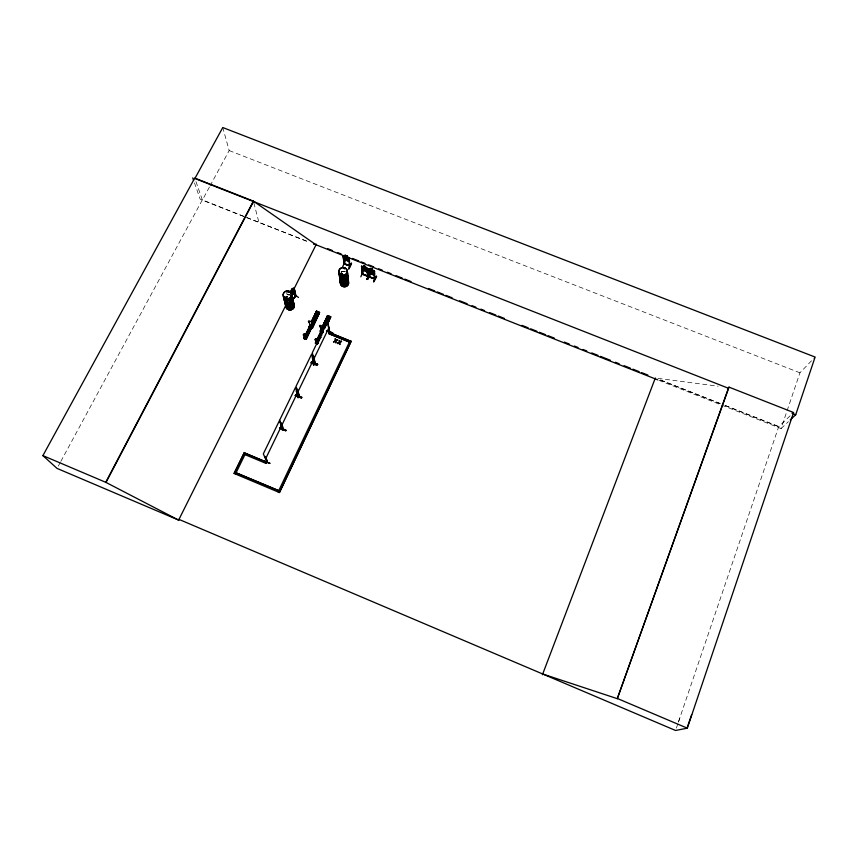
<?xml version="1.0" encoding="UTF-8"?>
<svg xmlns="http://www.w3.org/2000/svg" width="858" height="858" viewBox="0 0 858 858"><rect width="100%" height="100%" fill="white"/><g stroke="black" fill="none" stroke-linecap="round" stroke-linejoin="round"><path stroke-width="0.64" stroke-dasharray="4.29 3.22" d="M678.56 721.61L778.689 426.726L792.663 413.395M658.933 380.341L781.059 428.56L786.636 412.087M787.065 410.821L799.946 372.801L815.1 357.057M676.372 728.088L678.024 723.326M678.442 722.136L680.501 716.194M58.323 466.055L60.232 462.516M60.864 461.347L202.327 199.893L245.409 217.053L200.236 199.313L194.487 182.936M209.406 187.098L202.391 200.064L194.895 178.496M210.038 185.918L229.172 150.568L222.769 127.531M781.059 428.56L788.395 421.643M342.042 271.654L341.066 272.147A4.193 3.829 -4 0 1 345.259 271.643M287.902 294.637L290.111 294.927A4.311 3.947 -9.1 0 0 286.808 294.895M657.936 378.357L718.189 386.218M344.23 271.418L345.302 271.696M229.172 150.568L799.946 372.801M246.761 217.589L308.612 241.87M720.162 403.474L659.062 379.483L720.119 403.603M725.149 405.437L778.764 426.49M725.107 405.566L778.689 426.726M246.643 217.535L308.773 242.074M253.829 202.831L258.934 222.394M341.076 272.265A4.258 3.893 -4 0 1 345.313 271.814M286.808 294.83A4.247 3.882 -9.1 0 1 290.047 294.873M287.966 294.927A4.247 3.882 -9.1 0 1 289.071 294.938M286.4 293.157A4.258 3.893 -9.1 0 1 287.484 292.91M286.347 292.986A4.333 3.958 -9.1 0 1 287.451 292.728"/><path stroke-width="1.29" d="M314.393 317.771L314.393 318.372M314.35 318.018L314.779 318.747M341.645 274.496L341.345 274.002A4.183 3.818 -4.1 0 1 342.299 273.573L342.342 273.799M341.988 273.681L342.224 273.681A4.193 3.829 -4.1 0 0 341.345 274.174L342.224 273.906M342.417 274.056L342.192 274.635M344.197 268.672L344.208 268.415M344.176 268.5L344.755 268.811L344.605 268.211M319.959 337.537L319.219 336.979M319.208 336.937L319.305 337.784M307.443 332.85L308.226 332.314M286.604 297.265L286.197 297.983M288.578 292.01L289.092 291.806L288.663 292.192M285.575 297.469L285.51 297.994A4.247 3.882 -9.2 0 1 287.291 296.836M263.685 460.864L270.077 463.427L263.556 461.164M303.292 334.92L304.225 333.966M301.909 397.265L295.613 394.626L301.748 397.576M310.403 326.651L310.671 326.104M310.843 326.748L310.725 325.986L310.864 326.78M311.143 326.008L310.961 326.576M311.518 361.872L317.707 364.403L311.4 362.14M315.294 339.403L315.647 338.642L316.816 339.232M317.707 340.862L317.524 340.315M322.361 330.362L321.954 331.22M291.216 295.624L294.551 291.892L294.294 288.031L292.75 289.393L293.586 288.942L293.425 292.138L291.216 293.704M294.562 291.935L294.294 288.031M292.91 289.747L291.548 291.237M293.801 288.32L290.465 292.063M294.38 288.084L293.715 288.277M329.461 331.767L328.925 333.794L349.431 342.052L328.893 333.59L329.461 332.378L351.169 341.409L279.451 492.546L234.095 473.444L244.24 452.745L266.634 462.205L266.055 463.406L244.959 454.622M329.225 332.518L329.676 331.853M313.792 364.124L313.62 364.972L313.792 364.2M314.843 362.398L314.875 363.041M314.532 362.902L312.344 352.67L327.638 321.085L329.418 332.732L351.169 341.409M313.449 356.091C317.599 372.029 312.838 356.574 313.663 356.177M298.605 395.592L296.053 386.282L311.658 354.075L313.878 364.714M298.348 396.879L298.155 397.662L298.337 396.922M298.659 395.806C300.128 396.128 297.007 392.932 297.297 390.058L297.329 389.425L297.297 390.058M298.863 395.152L298.874 395.828M267.042 461.207L267.01 462.172L263.32 453.882L279.536 420.399L282.314 429.89L280.716 423.809L280.673 424.453C280.845 430.094 284.266 430.19 282.582 428.818M282.754 429.247C284.052 426.34 277.67 417.396 282.915 429.257M267.106 462.054L267.224 461.357M295.409 296.085L295.667 295.506M329.665 331.939L329.225 332.593L328.346 325.3L329.719 332.089M298.391 396.868L296.546 391.066L298.241 397.565M325.439 322.211L325.665 323.091M315.808 318.136L314.961 318.726M282.968 429.139L282.25 429.686M267.321 461.572C267.514 459.32 263.846 456.392 265.154 456.531M341.377 273.895L342.074 273.605M308.301 332.968L308.108 332.207M657.689 379.847L313.545 243.811L316.034 244.787L253.389 201.126L194.745 178.078L42.9 455.619L105.738 482.293L178.625 520.098L178.979 519.39L675.546 730.469L687.322 728.174L793.596 412.516L729.032 387.14L728.667 387.58L617.288 698.669L542.706 674.002M790.229 419.905L795.731 414.714L815.1 357.057L222.769 127.531L194.895 178.496L728.421 388.256M287.827 303.271L286.969 303.26M288.535 291.881L289.285 291.892M686.968 728.249L691.666 714.617M617.288 698.669L729.032 387.14M280.512 428.657L285.768 430.791M542.417 674.753L655.319 378.013M376.372 276.276L373.713 281.853L376.662 276.405M376.405 276.287L373.713 281.714M324.442 328.614L330.094 316.591L327.113 324.034L330.684 316.752L327.402 315.658L322.372 327.874L328.475 316.076L322.833 328.046M327.466 322.758L330.319 316.784M327.359 324.077L330.695 316.827L327.563 324.206M368.039 276.276L362.355 273.734M367.288 279.354L369.884 273.756L367.256 279.322M372.361 269.165L370.356 268.318L370.463 269.369L369.466 269.283L369.594 271.021L372.533 272.887L373.487 272.544L372.318 269.112M367.621 279.483C373.037 266.012 368.876 280.62 366.977 279.086M372.415 270.098L372.383 269.101M368.994 276.308L369.508 277.037C366.173 275.965 377.734 280.244 374.292 278.893M368.983 269.562L368.511 269.155L369.412 276.769M373.734 270.613L368.393 268.865L369.004 276.877L368.693 271.643M373.906 271.482L374.549 271.503L373.906 271.482L374.281 278.625M373.981 274.346L369.283 272.447M374.614 273.702L373.927 274.303M323.305 330.984L323.198 327.777A2.274 0.719 25.4 0 0 322.983 326.576A2.274 0.719 25.4 0 0 320.045 325.429A2.274 0.719 25.4 0 0 320.27 326.641L321.246 330.18L323.359 330.856M323.38 332.4L320.291 331.199L320.956 329.172L320.517 331.199L323.123 332.218M321.192 328.818L320.506 331.392M322.404 326.469L327.606 315.562L330.695 316.849M322.168 327.788L327.81 315.819M321.246 330.18L320.27 326.641M321.418 331.392L321.278 330.652L322.297 331.896L321.278 330.652M322.619 327.917L328.217 315.883M321.9 331.263L321.943 330.662M322.222 331.027L321.214 330.791M324.324 328.614L330.137 316.656M362.151 274.206L362.891 274.045M366.87 267.943L361.54 266.195L362.301 274.002L368.2 276.265M367.052 268.822L367.696 268.844L367.052 268.822L367.642 276.383L368.221 276.533L367.632 268.49L366.87 267.9M367.61 268.554L368.157 276.555L362.248 274.281L361.561 266.141M367.16 271.707L362.441 269.873L361.776 268.64L362.473 269.809M367.782 271.053L367.117 271.654M368.565 271.353L369.305 272.501M367.331 271.117L367.642 276.383M311.132 326.566C312.344 328.528 308.88 324.85 311.068 326.705M311.561 327.745L319.069 312.173L311.894 327.874M312.162 327.981L319.466 312.43M282.303 429.729L282.572 429.011M282.69 429.107L282.947 428.55M299.12 395.302L298.981 395.935M361.668 266.495L362.666 274.442M362.13 266.913L362.816 274.431M285.757 430.834L286.057 430.19L279.729 427.649M301.587 397.897L295.195 395.699M363.599 266.709L363.481 265.648L365.508 266.43L366.656 269.884L365.701 270.238L362.762 268.372L362.612 266.623L363.599 266.709L363.556 265.701M310.907 362.988L317.299 365.272L311.068 362.805M326.533 330.834L332.84 332.947L326.673 330.523M363.191 271.16L360.821 276.812M351.136 341.205L279.451 492.546M309.062 322.276L309.127 322.158A2.274 0.719 25.6 0 1 308.869 320.935A2.274 0.719 25.6 0 1 311.797 322.082A2.274 0.719 25.6 0 1 312.044 323.294L312.28 326.405L310.178 325.718L312.226 326.523L311.99 323.412M309.202 326.791L310.135 324.378M311.776 323.605L317.46 311.658L316.377 311.239L311.293 321.997L316.581 311.143L319.669 312.419L312.569 328.131M311.529 322.04L316.581 311.143M311.744 322.168L316.859 311.422L311.947 322.254M312.13 322.276L317.192 311.465M311.711 323.573L317.449 311.658M310.928 326.555L310.381 326.544L310.971 326.383M311.239 325.836L310.864 326.501M281.016 423.723L281.285 423.166M296.761 391.151L296.278 391.613M313.62 364.972L312.516 358.033L314.167 364.425M313.921 364.94L312.73 358.118M349.442 260.65L348.798 261.272L344.155 259.491L343.457 258.258L344.23 259.416L348.831 261.207M349.614 265.497L350.161 266.034L344.026 263.685L343.221 255.738M349.549 265.798L350.064 266.227L344.079 263.91L343.125 255.77L345.195 256.199M350.085 265.991L344.112 263.395L344.723 263.921M351.415 263.213L348.788 268.908L351.512 263.385M348.788 268.908L351.48 263.363M364.178 268.876L364.092 268.157L364.328 270.334C385.821 279.794 364.307 272.308 364.21 269.691L362.205 268.897L370.302 272.061L368.597 270.098L362.13 267.964M343.736 256.488L343.275 256.07L344.755 263.674M345.023 255.191L347.04 255.974L345.023 255.191L345.173 256.263L344.197 256.188L344.401 257.968L347.361 259.835L348.284 259.47L347.04 255.974M345.334 260.864L342.739 266.559M347.147 256.928L349.163 258.108L349.914 266.237M349.099 258.097L348.455 257.432M348.734 258.194L349.496 266.077L349.592 265.519M364.768 268.211L370.184 270.249L364.06 268.211M343.726 255.673L348.423 257.497M266.57 462.044L266.055 463.406M322.619 333.548L320.56 332.668L317.106 339.693L320.431 332.722L321.117 333.011L316.087 343.425L315.39 343.146M315.379 343.136L320.56 332.668M315.83 343.329L321.149 333.011M315.519 343.136L320.56 332.743M316.312 343.093L316.72 342.428L316.613 343.168M315.251 339.907L316.162 342.417L317.567 342.889L317.278 340.111M316.806 343.05L316.13 342.889L316.859 343.618M317.085 343.822L322.222 333.376M320.57 336.894L317.299 343.908L320.72 336.979M317.578 343.961L318.093 342.9M265.519 458.987L281.467 425.976M281.542 425.804L297.19 393.404M297.715 392.321L313.063 360.542M313.738 359.148L328.796 327.981M315.444 338.835L316.076 338.835M315.562 339.436L315.047 339.789M315.465 342.846L316.141 341.849L315.626 342.91M303.775 338.46L308.848 328.056L311.036 328.882L306.134 339.403L303.764 338.449L308.977 328.003L309.534 328.346L304.483 338.738L303.775 338.46L308.987 328.056M309.566 328.346L304.215 338.642L309.416 328.26M304.987 338.47L305.244 337.88M304.955 338.374L304.901 337.977M304.611 338.674L305.18 338.352L304.504 338.191M305.287 338.835L305.18 338.352M305.416 339.114L310.639 328.711L305.427 339.114L306.134 339.403M305.469 339.135L310.639 328.711M310.896 328.871L305.791 339.146M306.091 339.382L311.036 328.882M244.24 452.745L234.095 473.444M303.732 334.116L304.397 334.03M305.791 335.682L305.105 334.502M303.914 338.438C303.871 335.178 309.159 340.261 304.365 337.097M178.625 520.098L286.111 304.74M293.886 289.157L316.334 244.187M179.065 519.433L178.711 520.13L57.046 468.404L42.9 455.619M105.738 482.293L253.389 201.126M105.963 482.518L253.496 201.533M295.356 295.913L296.021 295.817L294.176 288.492L295.688 296.289M295.956 295.935L292.246 300.118M295.978 295.613L292.063 299.989M290.83 292.031L291.366 290.916M298.863 395.388L297.329 389.425M298.08 397.007L295.527 387.387L279.622 420.227L282.936 429.182M319.959 337.494L319.294 337.741M342.889 280.223L342.278 280.255M341.441 273.799L341.194 274.378M285.457 297.383L286.304 297.243M285.682 297.276L285.435 297.855A4.226 3.872 -9.2 0 1 287.269 296.729M286.411 297.683L285.575 297.587M267.02 461.507L264.929 456.435M282.883 428.603L281.059 423.08M298.123 396.761L297.898 397.576M346.128 257.722L347.876 257.518L346.718 258.119L348.176 259.749L346.342 258.161L344.701 258.408L345.892 257.786L344.508 256.21L346.257 257.722M293.404 293.779L298.509 297.469M292.02 299.807L295.324 296.042M292.203 299.935L295.635 296.031M293.962 289.071L294.176 288.492M291.42 290.894L290.444 292.052M291.935 292.91L293.264 291.42M291.291 295.678L294.637 291.913M291.27 290.025C295.141 286.1 288.631 290.229 292.321 294.53M369.895 271.375L371.117 270.86C366.527 267.986 375.472 271.257 371.943 271.192L373.369 272.78L371.557 271.235L370.559 271.686M314.5 317.685L315.551 317.567M308.29 332.925L307.69 333.065M342.278 274.474L341.312 274.463M298.155 396.696L298.112 397.383M369.584 276.812L375 278.947L369.069 276.619M335.714 340.411L337.076 339.532C338.481 340.411 333.29 341.731 337.548 339.714M341.066 341.141L339.725 342.16L341.087 341.269M337.516 343.35L339.382 342.642L338.009 343.672C336.615 342.771 341.838 341.441 337.537 343.49M334.009 342.063L333.515 341.741L335.403 341.162M333.548 341.87L335.306 340.765L335.017 338.696M340.1 344.519L339.8 342.417L341.538 341.323M341.559 341.463L339.8 342.417M315.358 318.747L315.379 317.406M325.686 321.997L326.244 321.857M285.65 298.037L286.4 298.048M341.42 273.67L342.138 273.938M342.9 280.469L342.16 280.469M344.026 263.878L344.691 264.146M322.029 330.191L321.782 330.716M326.394 323.112L325.815 323.112M287.677 303.861L287.055 303.711M321.9 331.177L321.771 330.834M309.009 326.759L312.044 327.767M320.066 331.22L327.885 315.841M326.008 323.155L326.726 322.05M295.549 296.353L294.594 292.557M344.551 264.125L344.23 263.406M374.914 279.182L374.496 271.149L373.734 270.57M370.163 273.863L369.626 273.648L370.248 273.916M370.334 273.048C373.595 275.418 372.747 270.023 370.184 270.249M326.877 317.224L329.944 318.329M327.316 324.024L324.238 322.822M312.966 325.922L311.004 325.557M311.282 327.295L310.274 327.07L310.188 326.19M791.998 413.245L795.731 414.714M327.541 248.616L332.529 250.59M337.516 252.552L341.259 254.032M352.477 258.462L358.708 260.918M361.197 261.904L364.94 263.374M368.672 264.854L373.659 266.827M378.646 268.79L382.378 270.27M387.366 272.233L391.109 273.713M396.096 275.675L402.327 278.142M404.815 279.118L411.046 281.585M428.496 288.47L434.727 290.926M437.215 291.913L443.447 294.38M445.946 295.356L452.177 297.823M459.652 300.772L467.127 303.721M472.114 305.695L475.858 307.164M480.834 309.137L484.577 310.607M489.564 312.58L495.795 315.036M498.284 316.023L504.515 318.479M521.964 325.375L528.196 327.831M530.694 328.818L536.926 331.274M539.414 332.261L545.645 334.717M548.133 335.703L554.365 338.159M564.339 342.095L569.326 344.069M574.313 346.031L578.045 347.511M583.032 349.485L586.775 350.954M591.763 352.928L597.994 355.384M600.482 356.37L610.456 360.306M615.433 362.269L619.176 363.749M624.163 365.712L630.394 368.179M632.882 369.165L639.113 371.621M641.612 372.608L647.844 375.064M368.629 270.56L364.875 269.08L364.94 269.948L368.693 271.428L368.49 268.833M362.537 268.307L363.256 269.133M326.512 330.695L332.69 333.269M311.508 361.744L317.75 364.328M295.152 395.581L301.437 398.058M339.007 340.304L339.307 342.374M308.129 329.815L310.178 330.63M319.723 334.481L321.771 335.306M336.1 342.91L335.8 340.808M316.184 342.074L317.921 342.782M315.669 343.136L317.406 343.844M279.622 427.874L285.939 430.437L280.609 428.389M244.316 452.906L266.634 462.205M617.545 698.562L687.322 728.174M304.354 334.105L304.987 334.491M310.017 327.155L309.137 326.297L309.448 326.748L309.985 325.161M310.51 328.721L311.186 329M317.245 340.186L316.859 339.307M303.335 334.845L304.547 337.72L305.952 338.191L305.995 335.789M299.131 395.259L297.554 389.511M235.414 474.109L245.538 453.421M278.153 491.881L349.967 340.926M192.728 177.906L193.608 180.416M309.127 322.158L310.178 325.718M291.538 289.907L292.396 288.953M292.589 288.406L293.661 293.007M306.649 332.85L308.676 333.623M318.243 337.526L320.281 338.299M314.607 315.422L317.664 316.527M315.358 313.846L318.404 314.95M326.383 318.275L329.44 319.38M339.5 340.508L339.725 342.16M339.382 342.642L339.607 344.315M335.51 338.899L335.735 340.551M335.381 341.034L335.607 342.707M369.069 269.369L369.562 277.059M347.029 273.058A4.258 3.893 -4 0 1 344.562 279.172A4.258 3.893 -4 0 1 339.371 274.817M341.334 274.088A4.193 3.84 -4.1 0 1 342.299 273.605M347.276 272.05A4.226 3.861 -4 0 1 340.444 274.528A4.226 3.861 -4 0 1 341.591 267.911A4.226 3.861 -4 0 1 347.276 272.05A4.226 3.85 -4 0 1 343.221 277.284A4.226 3.85 -4 0 1 339.489 271.9M341.355 274.174A4.183 3.818 -4.1 0 1 342.31 273.691M347.308 271.761A4.279 3.904 -4 0 1 343.189 277.113A4.279 3.904 -4 0 1 339.403 271.654A4.226 3.85 -4 0 0 343.179 276.93A4.226 3.85 -4 0 0 347.243 271.654M346.954 272.865A4.204 3.84 -4 0 1 344.519 278.893A4.204 3.84 -4 0 1 339.393 274.603M347.683 278.818A4.215 3.85 -4.1 0 1 345.248 284.867A4.215 3.85 -4.1 0 1 340.111 280.566M340.723 281.531A4.151 3.797 -4.1 0 0 342.181 286.207A4.151 3.797 -4.1 0 0 347.479 285.65A4.151 3.797 -4.1 0 0 347.855 280.77A4.129 3.786 -4.1 0 1 347.458 285.521A4.129 3.786 -4.1 0 1 342.17 286.089A4.129 3.786 -4.1 0 1 340.723 281.424M348.176 279.944A4.151 3.797 -4.1 0 1 344.723 285.124A4.151 3.797 -4.1 0 1 340.197 280.791M347.983 277.767A4.226 3.872 -4.1 0 1 343.919 283.065A4.226 3.872 -4.1 0 1 340.176 277.66M346.696 276.158A4.226 3.872 -4.1 0 1 347.458 276.887A4.236 3.872 -4.1 0 0 346.686 276.051M348.134 279.601A4.161 3.807 -4.1 0 1 344.691 284.792A4.161 3.807 -4.1 0 1 340.154 280.459M347.94 277.906A4.172 3.818 -4.1 0 1 343.94 283.129A4.172 3.818 -4.1 0 1 340.251 277.799M347.973 277.66A4.236 3.872 -4.1 0 1 343.908 282.958A4.236 3.872 -4.1 0 1 340.165 277.552M347.908 277.563A4.172 3.818 -4.1 0 1 343.897 282.786A4.172 3.818 -4.1 0 1 340.197 277.456M291.055 295.731A4.247 3.882 -9.1 0 1 291.817 300.922A4.247 3.882 -9.1 0 1 286.218 302.22A4.247 3.882 -9.1 0 1 284.491 297.243M291.044 295.463A4.311 3.947 -9.1 0 1 291.817 300.74A4.311 3.947 -9.1 0 1 286.143 302.048A4.311 3.947 -9.1 0 1 284.384 296.997A4.258 3.893 -9.1 0 0 286.143 301.887A4.258 3.893 -9.1 0 0 291.741 300.59A4.258 3.893 -9.1 0 0 290.98 295.388M292.16 298.016A4.226 3.872 -9.2 0 1 289.629 304.097A4.226 3.872 -9.2 0 1 284.556 299.774M292.203 298.123A4.247 3.882 -9.2 0 1 289.661 304.225A4.247 3.882 -9.2 0 1 284.566 299.882M283.548 295.989A4.333 3.958 -9.1 0 0 288.749 300.407A4.333 3.958 -9.1 0 0 291.334 294.187A4.269 3.904 -9.1 0 1 288.706 300.246A4.269 3.904 -9.1 0 1 283.58 295.881M291.345 294.444A4.269 3.904 -9.1 0 1 289.318 300.418A4.269 3.904 -9.1 0 1 283.612 297.233M293.125 302.091A4.204 3.85 -9.2 0 1 292.664 307.046A4.204 3.85 -9.2 0 1 287.291 307.625A4.204 3.85 -9.2 0 1 285.896 302.874M293.146 301.952A4.258 3.904 -9.2 0 1 290.594 308.086A4.258 3.904 -9.2 0 1 285.478 303.721M292.771 303.003A4.193 3.84 -9.3 0 1 293.522 308.14A4.193 3.84 -9.3 0 1 287.998 309.416A4.193 3.84 -9.3 0 1 286.293 304.493A4.183 3.829 -9.3 0 0 287.977 309.298A4.183 3.829 -9.3 0 0 293.479 308.022A4.193 3.84 -9.3 0 0 292.75 302.928A4.183 3.829 -9.3 0 1 293.49 303.721M292.728 302.906A4.183 3.829 -9.3 0 1 293.479 308.022A4.193 3.84 -9.3 0 1 287.977 309.352A4.193 3.84 -9.3 0 1 286.272 304.429M292.235 298.316A4.226 3.872 -9.2 0 1 289.704 304.386A4.226 3.872 -9.2 0 1 284.631 300.064M293.994 304.601A4.183 3.829 -9.3 0 1 289.907 309.867A4.183 3.829 -9.3 0 1 286.304 304.504M293.179 300.772A4.279 3.915 -9.2 0 1 288.996 306.156A4.279 3.915 -9.2 0 1 285.296 300.675M292.664 299.882A4.279 3.915 -9.2 0 0 291.902 299.152A4.226 3.861 -9.2 0 1 292.589 299.796M293.05 301.769A4.204 3.85 -9.2 0 1 290.53 307.818A4.204 3.85 -9.2 0 1 285.478 303.517M293.179 301.008A4.215 3.861 -9.2 0 1 289.049 306.317A4.215 3.861 -9.2 0 1 285.403 300.911M291.924 299.41A4.215 3.861 -9.2 0 1 292.664 300.128M293.093 300.686A4.226 3.861 -9.2 0 1 288.964 305.995A4.226 3.861 -9.2 0 1 285.328 300.579M364.768 268.844L366.709 270.334L364.929 270.367L369.648 272.211L367.599 270.678L369.498 270.645L367.16 270.313L364.8 268.811M369.562 273.498L366.956 279.225L369.594 273.52M366.538 270.131L364.714 268.575L363.041 268.801L364.275 268.2C359.727 265.176 368.65 268.447 365.111 268.533L366.538 270.131M346.632 256.07L345.42 255.598L346.632 256.07M347.082 257.314L345.206 256.585L345.409 258.355L347.286 259.084L347.082 257.314M365.09 266.527L363.878 266.055L365.09 266.527M371.964 269.197L370.742 268.726L371.964 269.197M365.519 267.75L363.631 267.02L363.771 268.769L365.647 269.498L365.519 267.75M372.372 270.42L370.484 269.68L370.602 271.418L372.479 272.147L372.372 270.42M318.908 313.899L315.841 312.709L318.908 313.899M328.7 320.956L325.632 319.755L328.7 320.956M316.999 317.921L313.921 316.72L316.999 317.921M328.046 322.351L324.968 321.16L328.056 322.447M316.248 319.498L313.181 318.297L316.248 319.498M310.51 329.88L308.462 329.054L310.521 329.933M309.652 331.628L307.604 330.802L309.663 331.692M309.191 332.572L307.143 331.746L309.202 332.625M320.785 337.237L318.736 336.411L320.795 337.301M278.732 490.658L235.929 472.747L278.732 490.658M346.804 279.805A4.193 3.84 -4.1 0 0 347.19 274.871A4.183 3.818 -4.1 0 1 346.793 279.751A4.193 3.84 -4.1 0 1 341.441 280.373A4.193 3.84 -4.1 0 1 339.961 275.643A4.183 3.818 -4.1 0 0 341.441 280.319A4.183 3.818 -4.1 0 0 346.793 279.751M340.411 274.367A4.247 3.872 -4 0 0 347.276 271.879A4.247 3.872 -4 0 0 341.559 267.728A4.247 3.872 -4 0 0 340.411 274.367M346.804 279.869A4.183 3.818 -4.1 0 0 347.179 274.957A4.193 3.829 -4.1 0 1 346.814 279.869A4.193 3.829 -4.1 0 1 341.452 280.448A4.193 3.829 -4.1 0 1 339.983 275.729A4.183 3.818 -4.1 0 0 341.463 280.437A4.183 3.818 -4.1 0 0 346.804 279.869M285.564 298.359A4.29 3.915 -9 0 0 291.623 294.294A4.29 3.915 -9 0 0 284.91 291.602A4.29 3.915 -9 0 0 285.564 298.359M285.617 298.52A4.279 3.904 -9.1 0 0 291.656 294.466A4.279 3.904 -9.1 0 0 284.953 291.784A4.279 3.904 -9.1 0 0 285.617 298.52"/></g></svg>
